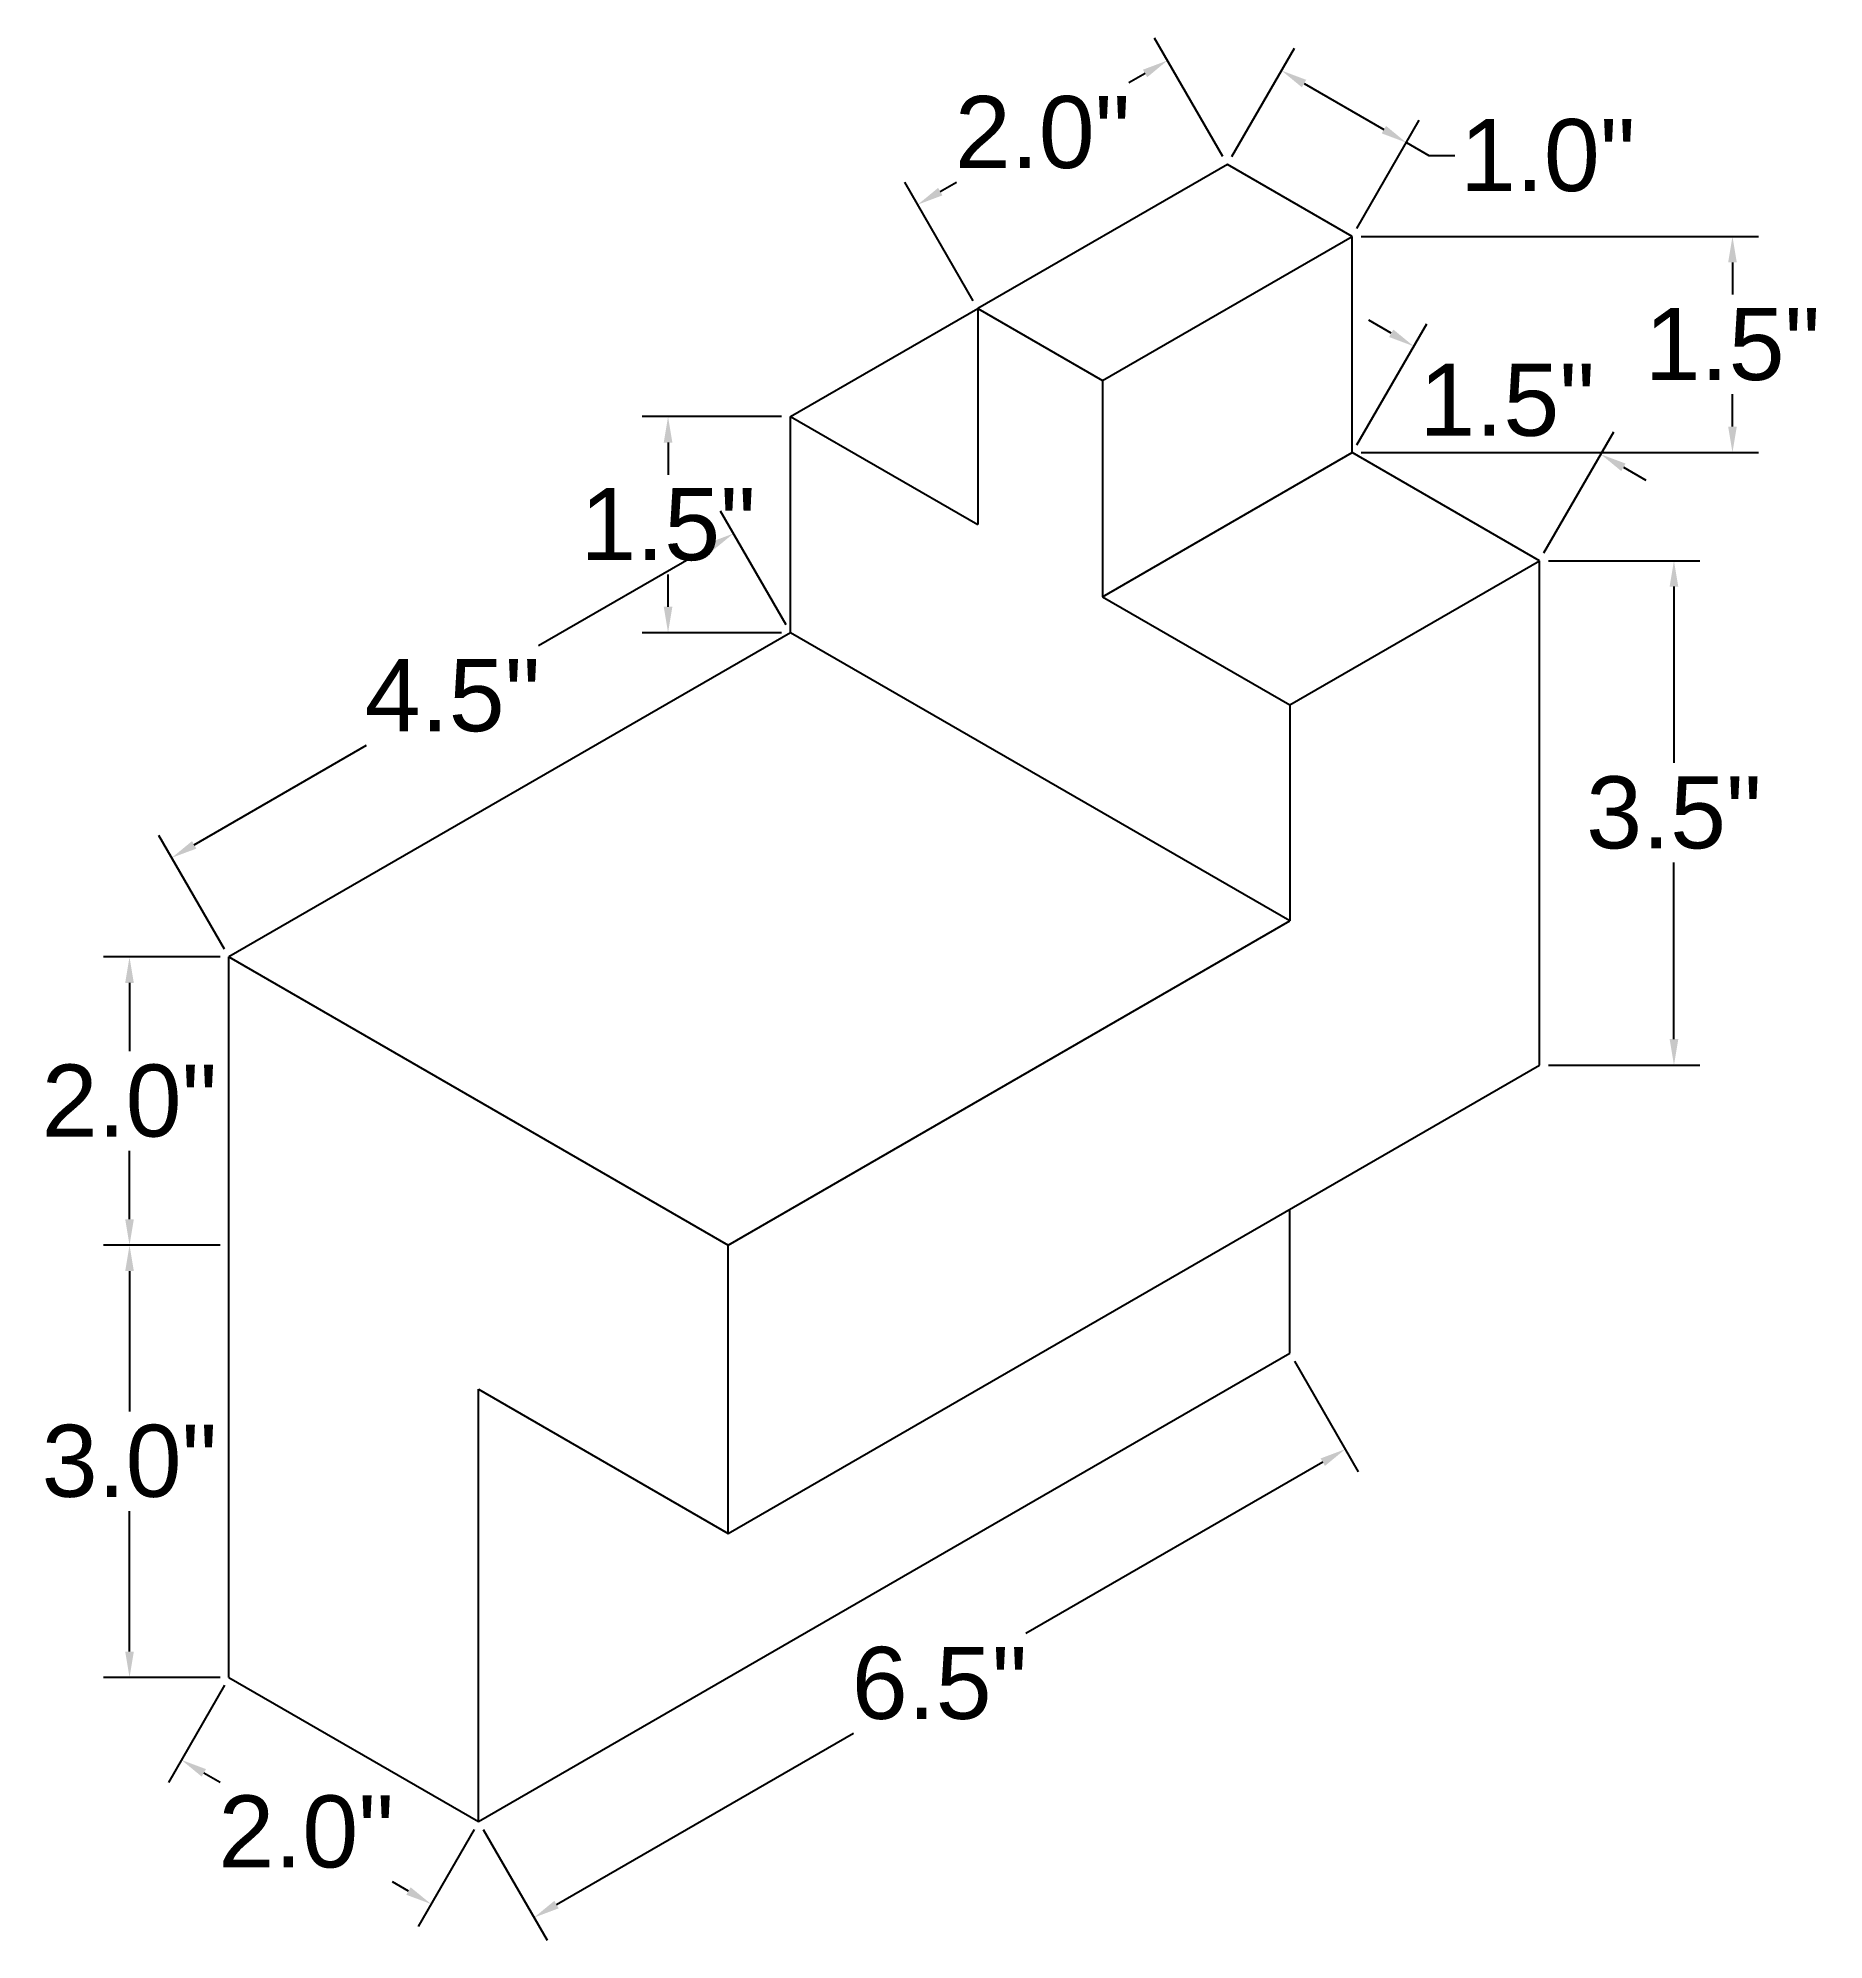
# Model space of a CAD drawing. Header units: inches. Extents: x 3318.5 to 3330.9, y 1426.9 to 1440.1.
import ezdxf

# ---------------------------------------------------------------- set-up
doc = ezdxf.new("R2010")
doc.units = ezdxf.units.IN
doc.styles.get("Standard").update_dxf_attribs({"font": 'arial.ttf'})
doc.dimstyles.get("Standard").update_dxf_attribs({"dimtxt": 0.5, "dimasz": 0.18, "dimexe": 0.18, "dimexo": 0.0625, "dimgap": 0.09, "dimtad": 0, "dimtih": 1, "dimtoh": 1, "dimdec": 1, "dimzin": 0, "dimdsep": 46, "dimlunit": 3, "dimtxsty": 'Standard', "dimcen": 0.09, "dimaunit": 1, "dimadec": 0, "dimazin": 0, "dimtfac": 1, "dimtdec": 1, "dimtofl": 0, "dimtmove": 0, "dimatfit": 3, "dimfxl": 1, "dimtolj": 1, "dimtzin": 0, "dimarcsym": 0})

# ---------------------------------------------------------------- blocks, each defined once
blk = doc.blocks.new('*D2')
at = {"color": 0, "lineweight": -2, "transparency": 16777216}
for p, q in [((3327.19, 1430.926), (3327.633, 1430.158)), ((3327.387, 1430.224), (3325.326, 1429.035)), ((3322.07, 1427.154), (3324.13, 1428.344)), ((3321.561, 1427.676), (3322.004, 1426.908))]:
    blk.add_line(p, q, dxfattribs=at)
at = {"color": 0, "transparency": 16777216}
for points in [[(3327.372, 1430.25), (3327.402, 1430.198), (3327.543, 1430.314)], [(3322.055, 1427.18), (3322.085, 1427.128), (3321.914, 1427.064)]]:
    blk.add_solid(points, dxfattribs=at)
at = {"layer": 'Defpoints', "color": 0, "transparency": 16777216}
for p in [(3327.158, 1430.98), (3327.543, 1430.314), (3321.529, 1427.73)]:
    blk.add_point(p, dxfattribs=at)
at = {"color": 0, "transparency": 16777216, "insert": (3324.728, 1428.689), "char_height": 0.5, "attachment_point": 5}
blk.add_mtext('\\A1;6.5"', dxfattribs=at)
blk = doc.blocks.new('*D3')
at = {"color": 0, "lineweight": -2, "transparency": 16777216}
for p, q in [((3319.766, 1428.676), (3319.377, 1428.002)), ((3319.623, 1428.068), (3319.735, 1428.004)), ((3321.498, 1427.676), (3321.109, 1427.002)), ((3321.043, 1427.248), (3320.931, 1427.313))]:
    blk.add_line(p, q, dxfattribs=at)
at = {"color": 0, "transparency": 16777216}
for points in [[(3319.638, 1428.094), (3319.608, 1428.042), (3319.467, 1428.158)], [(3321.058, 1427.274), (3321.028, 1427.222), (3321.199, 1427.158)]]:
    blk.add_solid(points, dxfattribs=at)
at = {"layer": 'Defpoints', "color": 0, "transparency": 16777216}
for p in [(3319.797, 1428.73), (3321.529, 1427.73), (3321.199, 1427.158)]:
    blk.add_point(p, dxfattribs=at)
at = {"color": 0, "transparency": 16777216, "insert": (3320.333, 1427.658), "char_height": 0.5, "attachment_point": 5}
blk.add_mtext('\\A1;2.0"', dxfattribs=at)
blk = doc.blocks.new('*D4')
at = {"color": 0, "lineweight": -2, "transparency": 16777216}
for p, q in [((3319.735, 1431.73), (3318.927, 1431.73)), ((3319.107, 1431.55), (3319.107, 1430.576)), ((3319.107, 1428.91), (3319.107, 1429.885)), ((3319.735, 1428.73), (3318.927, 1428.73))]:
    blk.add_line(p, q, dxfattribs=at)
at = {"color": 0, "transparency": 16777216}
for points in [[(3319.077, 1431.55), (3319.137, 1431.55), (3319.107, 1431.73)], [(3319.077, 1428.91), (3319.137, 1428.91), (3319.107, 1428.73)]]:
    blk.add_solid(points, dxfattribs=at)
at = {"layer": 'Defpoints', "color": 0, "transparency": 16777216}
for p in [(3319.107, 1431.73), (3319.797, 1431.73), (3319.797, 1428.73)]:
    blk.add_point(p, dxfattribs=at)
at = {"color": 0, "transparency": 16777216, "insert": (3319.107, 1430.23), "char_height": 0.5, "attachment_point": 5}
blk.add_mtext('\\A1;3.0"', dxfattribs=at)
blk = doc.blocks.new('*D5')
at = {"color": 0, "lineweight": -2, "transparency": 16777216}
for p, q in [((3319.735, 1433.73), (3318.927, 1433.73)), ((3319.107, 1433.55), (3319.107, 1433.076)), ((3319.107, 1431.91), (3319.107, 1432.385)), ((3319.735, 1431.73), (3318.927, 1431.73))]:
    blk.add_line(p, q, dxfattribs=at)
at = {"color": 0, "transparency": 16777216}
for points in [[(3319.077, 1433.55), (3319.137, 1433.55), (3319.107, 1433.73)], [(3319.077, 1431.91), (3319.137, 1431.91), (3319.107, 1431.73)]]:
    blk.add_solid(points, dxfattribs=at)
at = {"layer": 'Defpoints', "color": 0, "transparency": 16777216}
for p in [(3319.107, 1433.73), (3319.797, 1433.73), (3319.797, 1431.73)]:
    blk.add_point(p, dxfattribs=at)
at = {"color": 0, "transparency": 16777216, "insert": (3319.107, 1432.73), "char_height": 0.5, "attachment_point": 5}
blk.add_mtext('\\A1;2.0"', dxfattribs=at)
blk = doc.blocks.new('*D6')
at = {"color": 0, "lineweight": -2, "transparency": 16777216}
for p, q in [((3323.663, 1436.034), (3323.207, 1436.824)), ((3323.141, 1436.578), (3321.945, 1435.888)), ((3319.556, 1434.508), (3320.752, 1435.199)), ((3319.766, 1433.784), (3319.31, 1434.574))]:
    blk.add_line(p, q, dxfattribs=at)
at = {"color": 0, "transparency": 16777216}
for points in [[(3323.126, 1436.604), (3323.156, 1436.552), (3323.297, 1436.668)], [(3319.541, 1434.534), (3319.571, 1434.482), (3319.4, 1434.418)]]:
    blk.add_solid(points, dxfattribs=at)
at = {"layer": 'Defpoints', "color": 0, "transparency": 16777216}
for p in [(3323.297, 1436.668), (3323.694, 1435.98), (3319.797, 1433.73)]:
    blk.add_point(p, dxfattribs=at)
at = {"color": 0, "transparency": 16777216, "insert": (3321.349, 1435.543), "char_height": 0.5, "attachment_point": 5}
blk.add_mtext('\\A1;4.5"', dxfattribs=at)
blk = doc.blocks.new('*D7')
at = {"color": 0, "lineweight": -2, "transparency": 16777216}
for p, q in [((3323.632, 1437.48), (3322.664, 1437.48)), ((3322.844, 1437.3), (3322.844, 1437.076)), ((3322.844, 1436.16), (3322.844, 1436.385)), ((3323.632, 1435.98), (3322.664, 1435.98))]:
    blk.add_line(p, q, dxfattribs=at)
at = {"color": 0, "transparency": 16777216}
for points in [[(3322.814, 1437.3), (3322.874, 1437.3), (3322.844, 1437.48)], [(3322.814, 1436.16), (3322.874, 1436.16), (3322.844, 1435.98)]]:
    blk.add_solid(points, dxfattribs=at)
at = {"layer": 'Defpoints', "color": 0, "transparency": 16777216}
for p in [(3322.844, 1437.48), (3323.694, 1437.48), (3323.694, 1435.98)]:
    blk.add_point(p, dxfattribs=at)
at = {"color": 0, "transparency": 16777216, "insert": (3322.844, 1436.73), "char_height": 0.5, "attachment_point": 5}
blk.add_mtext('\\A1;1.5"', dxfattribs=at)
blk = doc.blocks.new('*D8')
at = {"color": 0, "lineweight": -2, "transparency": 16777216}
for p, q in [((3326.694, 1439.284), (3326.219, 1440.107)), ((3326.154, 1439.861), (3326.041, 1439.796)), ((3324.962, 1438.284), (3324.487, 1439.107)), ((3324.733, 1439.041), (3324.845, 1439.106))]:
    blk.add_line(p, q, dxfattribs=at)
at = {"color": 0, "transparency": 16777216}
for points in [[(3326.139, 1439.887), (3326.169, 1439.835), (3326.309, 1439.951)], [(3324.718, 1439.067), (3324.748, 1439.015), (3324.577, 1438.951)]]:
    blk.add_solid(points, dxfattribs=at)
at = {"layer": 'Defpoints', "color": 0, "transparency": 16777216}
for p in [(3326.309, 1439.951), (3326.725, 1439.23), (3324.993, 1438.23)]:
    blk.add_point(p, dxfattribs=at)
at = {"color": 0, "transparency": 16777216, "insert": (3325.443, 1439.451), "char_height": 0.5, "attachment_point": 5}
blk.add_mtext('\\A1;2.0"', dxfattribs=at)
blk = doc.blocks.new('*D9')
at = {"color": 0, "lineweight": -2, "transparency": 16777216}
for p, q in [((3326.757, 1439.284), (3327.191, 1440.037)), ((3327.257, 1439.791), (3327.811, 1439.471)), ((3327.623, 1438.784), (3328.057, 1439.537)), ((3327.967, 1439.381), (3328.123, 1439.291)), ((3328.123, 1439.291), (3328.303, 1439.291))]:
    blk.add_line(p, q, dxfattribs=at)
at = {"color": 0, "transparency": 16777216}
for points in [[(3327.272, 1439.817), (3327.242, 1439.765), (3327.101, 1439.881)], [(3327.826, 1439.497), (3327.796, 1439.445), (3327.967, 1439.381)]]:
    blk.add_solid(points, dxfattribs=at)
at = {"layer": 'Defpoints', "color": 0, "transparency": 16777216}
for p in [(3327.967, 1439.381), (3326.725, 1439.23), (3327.591, 1438.73)]:
    blk.add_point(p, dxfattribs=at)
at = {"color": 0, "transparency": 16777216, "insert": (3328.948, 1439.291), "char_height": 0.5, "attachment_point": 5}
blk.add_mtext('\\A1;1.0"', dxfattribs=at)
blk = doc.blocks.new('*D10')
at = {"color": 0, "lineweight": -2, "transparency": 16777216}
for p, q in [((3327.654, 1438.73), (3330.41, 1438.73)), ((3330.23, 1438.55), (3330.23, 1438.326)), ((3330.23, 1437.41), (3330.23, 1437.635)), ((3327.654, 1437.23), (3330.41, 1437.23))]:
    blk.add_line(p, q, dxfattribs=at)
at = {"color": 0, "transparency": 16777216}
for points in [[(3330.2, 1438.55), (3330.26, 1438.55), (3330.23, 1438.73)], [(3330.2, 1437.41), (3330.26, 1437.41), (3330.23, 1437.23)]]:
    blk.add_solid(points, dxfattribs=at)
at = {"layer": 'Defpoints', "color": 0, "transparency": 16777216}
for p in [(3327.591, 1438.73), (3327.591, 1437.23), (3330.23, 1437.23)]:
    blk.add_point(p, dxfattribs=at)
at = {"color": 0, "transparency": 16777216, "insert": (3330.23, 1437.98), "char_height": 0.5, "attachment_point": 5}
blk.add_mtext('\\A1;1.5"', dxfattribs=at)
blk = doc.blocks.new('*D11')
at = {"color": 0, "lineweight": -2, "transparency": 16777216}
for p, q in [((3327.623, 1437.284), (3328.108, 1438.124)), ((3327.862, 1438.058), (3327.706, 1438.148)), ((3328.922, 1436.534), (3329.407, 1437.374)), ((3329.473, 1437.128), (3329.628, 1437.038))]:
    blk.add_line(p, q, dxfattribs=at)
at = {"color": 0, "transparency": 16777216}
for points in [[(3327.877, 1438.084), (3327.847, 1438.032), (3328.018, 1437.968)], [(3329.488, 1437.154), (3329.458, 1437.102), (3329.317, 1437.218)]]:
    blk.add_solid(points, dxfattribs=at)
at = {"layer": 'Defpoints', "color": 0, "transparency": 16777216}
for p in [(3327.591, 1437.23), (3329.317, 1437.218), (3328.891, 1436.48)]:
    blk.add_point(p, dxfattribs=at)
at = {"color": 0, "transparency": 16777216, "insert": (3328.667, 1437.593), "char_height": 0.5, "attachment_point": 5}
blk.add_mtext('\\A1;1.5"', dxfattribs=at)
blk = doc.blocks.new('*D12')
at = {"color": 0, "lineweight": -2, "transparency": 16777216}
for p, q in [((3328.953, 1436.48), (3330.004, 1436.48)), ((3329.824, 1436.3), (3329.824, 1435.076)), ((3329.824, 1433.16), (3329.824, 1434.385)), ((3328.953, 1432.98), (3330.004, 1432.98))]:
    blk.add_line(p, q, dxfattribs=at)
at = {"color": 0, "transparency": 16777216}
for points in [[(3329.794, 1436.3), (3329.854, 1436.3), (3329.824, 1436.48)], [(3329.794, 1433.16), (3329.854, 1433.16), (3329.824, 1432.98)]]:
    blk.add_solid(points, dxfattribs=at)
at = {"layer": 'Defpoints', "color": 0, "transparency": 16777216}
for p in [(3328.891, 1436.48), (3328.891, 1432.98), (3329.824, 1432.98)]:
    blk.add_point(p, dxfattribs=at)
at = {"color": 0, "transparency": 16777216, "insert": (3329.824, 1434.73), "char_height": 0.5, "attachment_point": 5}
blk.add_mtext('\\A1;3.5"', dxfattribs=at)

msp = doc.modelspace()

# ---------------------------------------------------------------- linework, layer by layer
for p, q in [((3326.725, 1439.23), (3324.993, 1438.23)), ((3327.591, 1438.73), (3326.725, 1439.23)), ((3325.859, 1437.73), (3327.591, 1438.73)), ((3327.591, 1437.23), (3327.591, 1438.73)), ((3323.694, 1437.48), (3324.993, 1438.23)), ((3324.993, 1438.23), (3325.859, 1437.73)), ((3324.993, 1438.23), (3324.993, 1436.73)), ((3325.859, 1437.73), (3325.859, 1436.23)), ((3323.694, 1435.98), (3323.694, 1437.48)), ((3323.694, 1437.48), (3324.993, 1436.73)), ((3325.859, 1436.23), (3327.591, 1437.23)), ((3328.891, 1436.48), (3327.591, 1437.23)), ((3327.158, 1435.48), (3328.891, 1436.48)), ((3328.891, 1432.98), (3328.891, 1436.48)), ((3325.859, 1436.23), (3327.158, 1435.48)), ((3323.694, 1435.98), (3319.797, 1433.73)), ((3327.158, 1433.98), (3323.694, 1435.98)), ((3327.158, 1435.48), (3327.158, 1433.98)), ((3323.261, 1431.73), (3327.158, 1433.98)), ((3319.797, 1431.73), (3319.797, 1433.73)), ((3319.797, 1433.73), (3323.261, 1431.73)), ((3323.261, 1429.73), (3328.891, 1432.98)), ((3327.158, 1430.98), (3327.158, 1431.98)), ((3319.797, 1428.73), (3319.797, 1431.73)), ((3323.261, 1429.73), (3323.261, 1431.73)), ((3321.529, 1427.73), (3327.158, 1430.98)), ((3321.529, 1427.73), (3321.529, 1430.73)), ((3321.529, 1430.73), (3323.261, 1429.73)), ((3319.797, 1428.73), (3321.529, 1427.73))]:
    msp.add_line(p, q)

# ---------------------------------------------------------------- dimensions: what is measured, and where the dimension line sits
for p1, p2, distance, picture, middle in [((3324.993, 1438.23), (3326.725, 1439.23), 0.832, '*D8', (3325.443, 1439.451)), ((3326.725, 1439.23), (3327.591, 1438.73), 0.751, '*D9', (3328.948, 1439.291)), ((3327.591, 1437.23), (3328.891, 1436.48), 0.852, '*D11', (3328.667, 1437.593)), ((3319.797, 1433.73), (3323.694, 1435.98), 0.794, '*D6', (3321.349, 1435.543)), ((3321.529, 1427.73), (3327.158, 1430.98), -0.769, '*D2', (3324.728, 1428.689)), ((3319.797, 1428.73), (3321.529, 1427.73), -0.661, '*D3', (3320.333, 1427.658))]:
    dim = msp.add_aligned_dim(p1=p1, p2=p2, distance=distance, dimstyle='Standard')
    dim.commit()
    dim.dimension.update_dxf_attribs({"geometry": picture, "text_midpoint": middle})
for base, p1, p2, picture, middle in [((3330.23, 1437.23), (3327.591, 1438.73), (3327.591, 1437.23), '*D10', (3330.23, 1437.98)), ((3322.844, 1437.48), (3323.694, 1435.98), (3323.694, 1437.48), '*D7', (3322.844, 1436.73)), ((3329.824, 1432.98), (3328.891, 1436.48), (3328.891, 1432.98), '*D12', (3329.824, 1434.73)), ((3319.107, 1433.73), (3319.797, 1431.73), (3319.797, 1433.73), '*D5', (3319.107, 1432.73)), ((3319.107, 1431.73), (3319.797, 1428.73), (3319.797, 1431.73), '*D4', (3319.107, 1430.23))]:
    dim = msp.add_linear_dim(base=base, p1=p1, p2=p2, angle=90, dimstyle='Standard')
    dim.commit()
    dim.dimension.update_dxf_attribs({"geometry": picture, "text_midpoint": middle})

doc.saveas('drawing.dxf')
